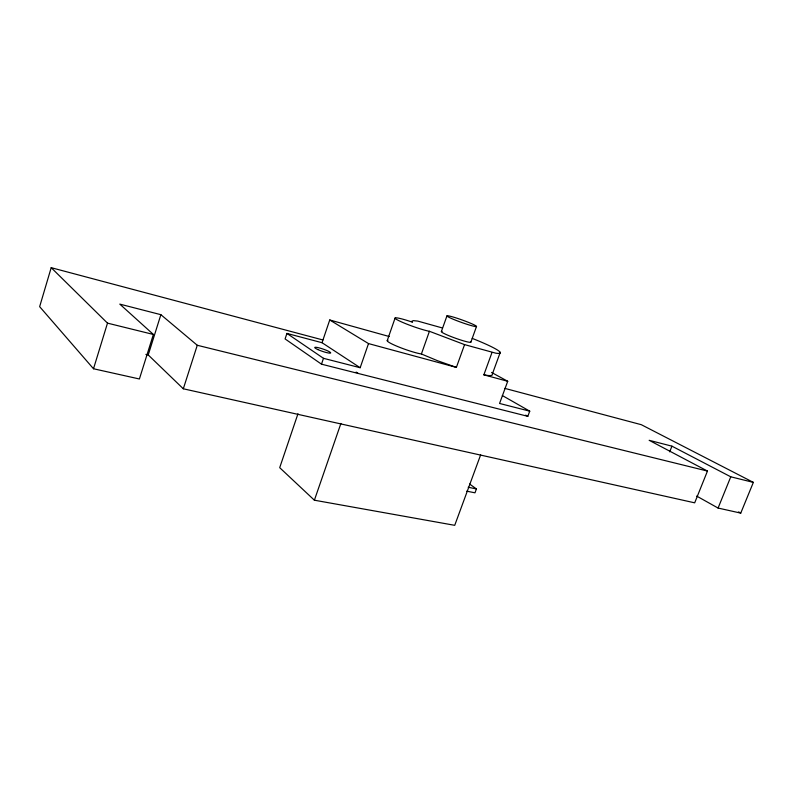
<?xml version="1.0" encoding="UTF-8"?>
<svg xmlns="http://www.w3.org/2000/svg" width="793" height="793" viewBox="0 0 793 793"><rect width="100%" height="100%" fill="white"/><g stroke="black" fill="none" stroke-linecap="round" stroke-linejoin="round"><path stroke-width="1.19" d="M322.92 339.979L51.198 267.677L39.65 306.663L93.505 368.755L139.399 378.985L153.376 334.458L119.802 304.115L160.87 314.682L197.269 345.272L707.465 471.062L694.688 502.831L183.312 388.788L148.232 354.937L145.882 354.382M93.505 368.755L107.491 323.138L51.198 267.677M148.232 354.937L160.87 314.682M183.312 388.788L197.269 345.272M322.037 342.715L329.739 319.985L368.507 343.587L360.171 367.724L322.037 342.715L286.927 333.427L285.093 338.938L321.492 364.175L527.811 416.335L529.744 411.171L502.336 395.548M297.97 413.758L279.701 467.672L314.385 500.205L454.726 525.323L480.637 454.895M321.492 364.175L323.475 358.317L286.927 333.427M314.385 500.205L340.911 423.452M387.232 340.633L395.083 318.082M388.005 340.276A19.934 2.32 19.4 0 0 396.411 346.006A19.934 2.32 19.4 0 0 419.348 353.609L421.4 353.975L429.419 331.286L464.569 344.618L495.843 353.192A47.035 4.431 19.7 0 0 472.212 338.373M441.374 331.563L446.965 315.842M368.507 343.587L456.381 367.387L464.569 344.618M470.864 342.17L476.514 326.458A15.701 1.259 19.7 0 0 454.736 317.507A15.701 1.259 19.7 0 0 453.943 319.539A15.701 1.259 19.7 0 0 476.514 326.458M529.744 411.171L499.56 403.459L507.718 381.284L483.859 374.831L492.007 352.449M500.254 352.35L492.284 374.187A46.886 5.323 19.7 0 1 487.725 375.466L483.859 374.831M469.605 484.037L476.424 488.924L474.987 492.81L466.74 491.164M669.688 451.841L671.939 446.162L730.769 476.811L753.35 482.382L740.751 513.111L718.081 508.055L696.66 496.071M718.081 508.055L730.769 476.811M468.177 487.259L476.424 488.924M429.419 331.286L427.387 330.869A19.994 1.923 19.5 0 1 397.6 320.025A19.994 1.923 19.5 0 1 409.247 321.106L412.509 322.206L411.745 321.294L413.322 320.64L417.733 321.086L442.524 328.005M107.491 323.138L153.376 334.458M671.939 446.162L649.15 440.303L707.465 471.062M323.475 358.317L360.171 367.724M504.863 388.392L641.319 424.701L753.35 482.382M329.739 319.985L389.224 336.519M456.381 367.387L437.528 360.716L421.4 353.975M491.571 372.452L507.718 381.284M738.59 511.911L740.751 513.111M525.719 415.126L527.811 416.335M356.136 372.086L358.178 373.453M470.497 341.634A15.672 1.477 19.7 0 1 455.39 338.185A15.672 1.477 19.7 0 1 442.117 331.424M317.884 349.584A8.436 1.19 18.9 0 0 330.651 353.004A8.436 1.19 18.9 0 0 319.629 348.008A8.436 1.19 18.9 0 0 317.884 349.584"/></g></svg>
